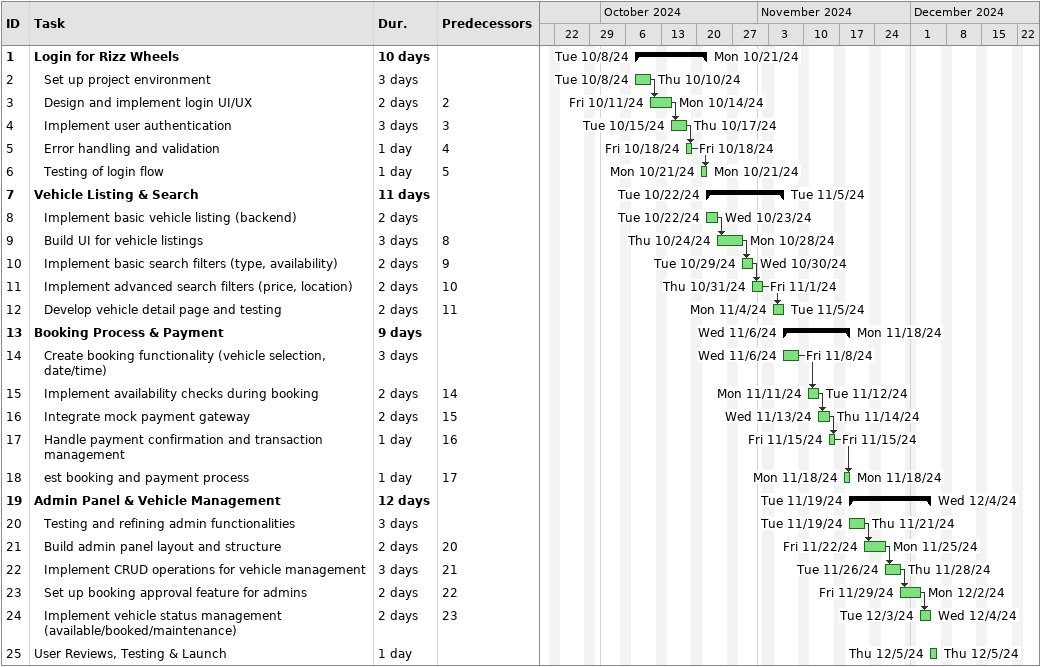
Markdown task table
| ID | Level | Task | Duration | Start | Finish | Predecessors |
|---|---|---|---|---|---|---|
| 1 | 1 | **Login for Rizz Wheels** | 10d | 2024-10-08 | 2024-10-21 |  |
| 2 | 2 | Set up project environment | 3d | 2024-10-08 | 2024-10-10 |  |
| 3 | 2 | Design and implement login UI/UX | 2d | 2024-10-11 | 2024-10-14 | 2 |
| 4 | 2 | Implement user authentication | 3d | 2024-10-15 | 2024-10-17 | 3 |
| 5 | 2 | Error handling and validation | 1d | 2024-10-18 | 2024-10-18 | 4 |
| 6 | 2 | Testing of login flow | 1d | 2024-10-21 | 2024-10-21 | 5 |
| 7 | 1 | **Vehicle Listing & Search** | 11d | 2024-10-22 | 2024-11-05 |  |
| 8 | 2 | Implement basic vehicle listing (backend) | 2d | 2024-10-22 | 2024-10-23 |  |
| 9 | 2 | Build UI for vehicle listings | 3d | 2024-10-24 | 2024-10-28 | 8 |
| 10 | 2 | Implement basic search filters (type, availability) | 2d | 2024-10-29 | 2024-10-30 | 9 |
| 11 | 2 | Implement advanced search filters (price, location) | 2d | 2024-10-31 | 2024-11-01 | 10 |
| 12 | 2 | Develop vehicle detail page and testing | 2d | 2024-11-04 | 2024-11-05 | 11 |
| 13 | 1 | **Booking Process & Payment** | 9d | 2024-11-06 | 2024-11-18 |  |
| 14 | 2 | Create booking functionality (vehicle selection, date/time) | 3d | 2024-11-06 | 2024-11-08 |  |
| 15 | 2 | Implement availability checks during booking | 2d | 2024-11-11 | 2024-11-12 | 14 |
| 16 | 2 | Integrate mock payment gateway | 2d | 2024-11-13 | 2024-11-14 | 15 |
| 17 | 2 | Handle payment confirmation and transaction management | 1d | 2024-11-15 | 2024-11-15 | 16 |
| 18 | 2 | est booking and payment process | 1d | 2024-11-18 | 2024-11-18 | 17 |
| 19 | 1 | **Admin Panel & Vehicle Management** | 12d | 2024-11-19 | 2024-12-04 |  |
| 20 | 2 | Testing and refining admin functionalities | 3d | 2024-11-19 | 2024-11-21 |  |
| 21 | 2 | Build admin panel layout and structure | 2d | 2024-11-22 | 2024-11-25 | 20 |
| 22 | 2 | Implement CRUD operations for vehicle management | 3d | 2024-11-26 | 2024-11-28 | 21 |
| 23 | 2 | Set up booking approval feature for admins | 2d | 2024-11-29 | 2024-12-02 | 22 |
| 24 | 2 | Implement vehicle status management (available/booked/maintenance) | 2d | 2024-12-03 | 2024-12-04 | 23 |
| 25 | 1 | User Reviews, Testing & Launch | 1d | 2024-12-05 | 2024-12-05 |  |
